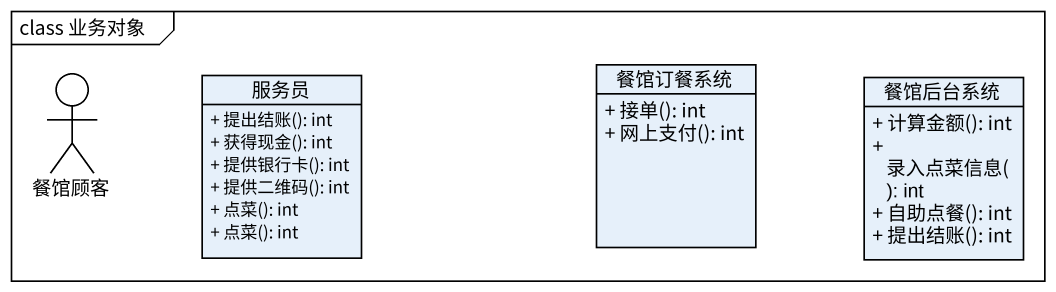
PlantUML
@startuml
mainframe class 业务对象
allowmixing
hide circle
hide empty members
skinparam classAttributeIconSize 0
actor 餐馆顾客
class 服务员 {
  + 提出结账(): int
  + 获得现金(): int
  + 提供银行卡(): int
  + 提供二维码(): int
  + 点菜(): int
  + 点菜(): int
}
class 餐馆订餐系统 {
  + 接单(): int
  + 网上支付(): int
}
class 餐馆后台系统 {
  + 计算金额(): int
  + 录入点菜信息(): int
  + 自助点餐(): int
  + 提出结账(): int
}
@enduml
